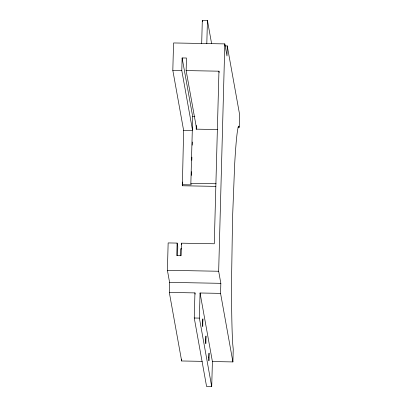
<?xml version="1.0" encoding="UTF-8"?>
<svg xmlns="http://www.w3.org/2000/svg" width="407" height="407" viewBox="0 0 407 407"><rect width="100%" height="100%" fill="white"/><g stroke="black" fill="none" stroke-linecap="round" stroke-linejoin="round"><path stroke-width="0.61" d="M202.269 361.355L181.644 360.978L169.307 292.424L169.582 282.382L167.404 270.309L168.147 242.923L177.116 243.091L177.778 246.764L177.538 255.555M215.852 186.381L182.361 185.76L183.638 130.489L172.817 70.335L173.56 42.954L224.817 43.9L226.989 55.973L227.259 45.93L224.776 45.884M177.116 243.091L176.775 255.647L181.135 255.723L181.476 243.172L214.28 243.773L218.951 71.184L186.141 70.584L186.482 58.028L182.127 57.947L181.787 70.503L192.516 130.128M180.25 255.789L180.438 248.855L181.634 248.875M181.644 360.978L181.69 359.157M182.173 184.712L191.142 184.875L190.858 183.303L192.669 116.524L182.127 57.947M191.397 175.417L191.504 171.637M191.809 160.287L191.895 157.133M192.216 145.157L192.302 142.002M196.271 125.381L196.169 129.151L217.501 129.543M196.734 127.274L196.683 129.161L186.141 70.584M212.398 361.543L232.901 361.92L220.563 293.371L200.061 292.989L212.398 361.543L211.716 386.65L206.593 386.553L194.256 318.004L194.938 292.898L169.307 292.424M201.684 43.574L202.31 20.35L207.438 20.447L211.584 43.503M211.716 386.65L199.384 318.101L200.061 292.989M206.807 43.671L207.438 20.447M220.563 293.371L220.838 283.328L218.666 271.25L224.817 43.9M232.901 361.92L233.242 349.201L232.758 344.368A115.446 4.787 -88.9 0 1 231.603 277.386L232.56 217.725L234.661 164.403A115.446 4.787 -88.9 0 1 238.665 126.104L239.25 127.198L237.983 127.177M239.25 127.198L239.596 114.479L227.259 45.93M182.361 185.76L182.534 182.046M172.817 70.335L181.787 70.503M192.669 116.524L194.861 116.565M183.638 130.489L192.012 130.642M190.858 183.303L216.056 183.766M167.404 270.309L218.666 271.25M169.582 282.382L220.838 283.328M194.256 318.004L199.384 318.101M218.951 71.184L219.175 72.431M202.31 20.35L202.533 21.596M194.938 292.898L195.162 294.144M181.476 243.172L181.7 244.419M202.64 322.899L202.742 326.526L202.869 318.839L202.64 322.899M205.723 340.033L205.825 343.661L205.952 335.978L205.723 340.033M208.811 357.173L208.913 360.8L209.035 353.118L208.811 357.173"/></g></svg>
